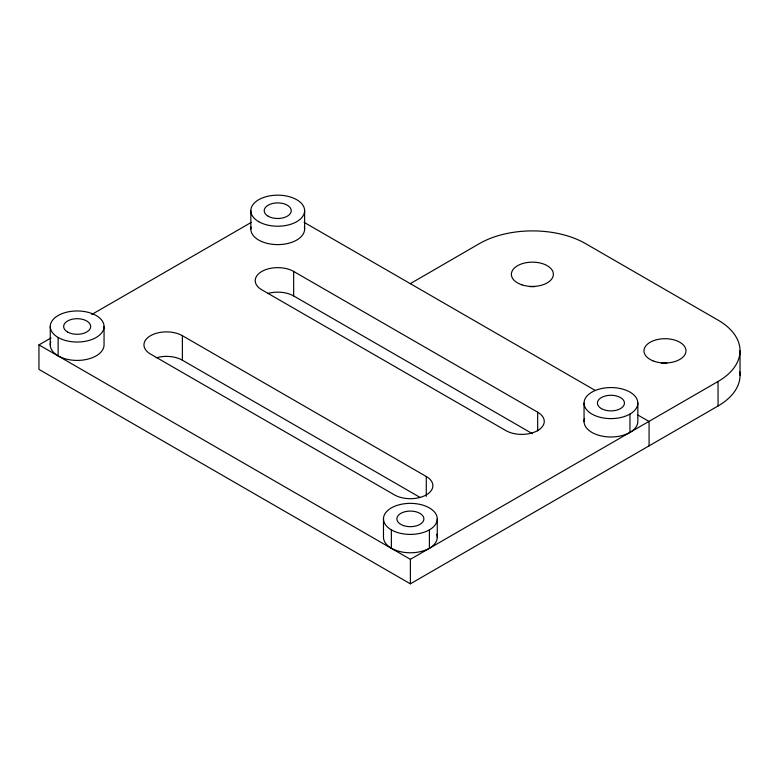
<?xml version="1.0" encoding="UTF-8"?>
<svg xmlns="http://www.w3.org/2000/svg" width="779" height="779" viewBox="0 0 779 779"><rect width="100%" height="100%" fill="white"/><g stroke="black" fill="none" stroke-linecap="round" stroke-linejoin="round"><path stroke-width="1.17" d="M51.063 337.94L38.95 344.883L38.95 369.382L410.377 583.822L410.377 559.322L718.034 381.496A75.037 43.4 -0.1 0 0 718.034 320.111L585.438 243.554A75.037 43.4 -0.1 0 0 479.319 243.661L410.338 283.634M410.377 583.822L718.072 405.976A75.037 43.4 -0.1 0 0 739.816 371.865M91.737 314.502L251.354 222.346M38.95 344.883L410.377 559.322M638.001 415.11L649.053 421.458L649.102 445.948M304.102 222.346L595.283 390.454M537.666 412.198A22.513 13 0 0 1 537.666 430.583A22.513 13 0 0 1 505.834 430.583L261.822 289.827A22.513 13 0 0 1 261.822 271.443A22.513 13 0 0 1 293.664 271.443L537.666 412.198L537.666 430.875M267.518 293.566A22.513 13 0 0 1 293.664 295.952L532.408 433.679M426.288 476.505A22.513 13 0 0 1 426.288 494.889A22.513 13 0 0 1 394.456 494.889L150.542 354.065A22.513 13 0 0 1 150.542 335.691A22.513 13 0 0 1 182.383 335.691L426.288 476.505L426.288 496.35M156.238 357.804A22.513 13 0 0 1 182.383 360.2L419.978 497.372M740.011 350.784L740.05 375.264M718.034 381.496L718.072 405.976M637.835 403.084A26.885 15.522 0 0 1 597.503 416.531A26.885 15.522 0 0 1 597.503 389.636A26.885 15.522 0 0 1 637.835 403.084L637.835 421.468A26.885 15.522 0 0 1 608.302 436.912A26.885 15.522 0 0 1 584.571 418.43M629.958 414.058L629.958 432.442M584.055 403.084L584.055 421.468M437.262 518.882A26.895 15.522 0 0 1 396.93 532.33A26.895 15.522 0 0 1 396.93 505.435A26.895 15.522 0 0 1 437.262 518.882L437.262 537.257M429.395 529.856L429.395 548.241M391.36 529.856L391.36 548.241M383.482 518.882L383.482 537.257A26.895 15.522 0 0 0 413.016 552.71A26.895 15.522 0 0 0 436.746 534.228M304.618 210.7L304.618 229.084M293.664 271.443L293.664 295.952M250.828 210.7L250.828 229.084M182.383 335.691L182.383 360.2M104.055 326.498A26.895 15.531 0 0 1 63.703 339.946A26.895 15.531 0 0 1 63.703 313.051A26.895 15.531 0 0 1 104.055 326.498L104.055 344.883A26.895 15.531 0 0 1 74.511 360.336A26.895 15.531 0 0 1 50.771 341.845M58.133 337.482L58.133 355.857M50.255 326.498L50.255 344.883M304.385 227.059A26.895 15.522 0 0 1 277.723 244.606A26.895 15.522 0 0 1 251.062 227.059M530.217 286.701A21.014 12.152 -0.1 0 1 534.608 286.701M661.39 363.374A21.014 12.152 -0.1 0 1 666.863 363.238M67.607 332.01A13.506 7.8 0 0 0 90.198 328.514A13.506 7.8 0 0 0 73.654 318.962A13.506 7.8 0 0 0 67.607 332.01M403.619 525.63A13.506 7.8 0 0 0 423.883 518.882A13.506 7.8 0 0 0 403.619 512.124A13.506 7.8 0 0 0 403.619 525.63M601.388 408.595A13.506 7.8 0 0 0 623.989 405.099A13.506 7.8 0 0 0 607.445 395.547A13.506 7.8 0 0 0 601.388 408.595M268.171 216.211A13.506 7.8 0 0 0 290.771 212.716A13.506 7.8 0 0 0 274.227 203.163A13.506 7.8 0 0 0 268.171 216.211M258.706 221.674A26.895 15.522 0 0 0 303.703 214.722A26.895 15.522 0 0 0 270.761 195.704A26.895 15.522 0 0 0 258.706 221.674M652.899 360.813A21.014 12.152 -0.1 0 0 685.9 351.913A21.014 12.152 -0.1 0 0 656.113 339.848A21.014 12.152 -0.1 0 0 652.899 360.813M521.872 284.832A21.014 12.152 -0.1 0 0 553.382 274.276A21.014 12.152 -0.1 0 0 521.872 263.789A21.014 12.152 -0.1 0 0 521.872 284.832"/></g></svg>
